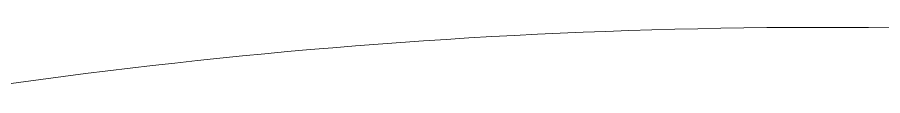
# Model space of a CAD drawing. Header units: millimetres. Extents: x 144517 to 159919, y -31393 to -20504.
# Drawn here: x 158271.78 to 158296.57, y -29755.19 to -29753.53 of the extents above; entities that cross this region are included whole.
import ezdxf

# ---------------------------------------------------------------- set-up
doc = ezdxf.new("R2010")
doc.units = ezdxf.units.MM
doc.header["$MEASUREMENT"] = 0
doc.layers.add('A - SHEET', color=7, linetype='Continuous', lineweight=9)
doc.layers.add('Layer 1', color=7, linetype='Continuous')

# ---------------------------------------------------------------- blocks, each defined once
blk = doc.blocks.new('agdsggad')
at = {"layer": 'Layer 1', "lineweight": 0}
blk.add_lwpolyline([(258.1799, 489.9806), (257.9169, 489.9832), (257.6536, 489.9847), (257.39, 489.9852), (257.39, 489.9852), (257.39, 489.9852), (257.39, 489.9852), (257.39, 489.9852), (257.39, 489.9852), (257.39, 489.9852), (257.39, 489.9852), (257.39, 489.9852), (257.39, 489.9852), (257.3896, 489.9852), (257.3875, 489.9852), (257.3834, 489.9852), (257.3505, 489.9852), (257.2846, 489.9851), (257.0211, 489.9842), (256.7579, 489.9823), (256.4949, 489.9793), (256.2322, 489.9754), (255.9697, 489.9704), (255.7075, 489.9644), (255.4456, 489.9574), (255.1838, 489.9494), (254.9224, 489.9404), (254.6612, 489.9304), (254.4003, 489.9193), (254.1396, 489.9073), (253.8792, 489.8943), (253.619, 489.8803), (253.3591, 489.8653), (253.0995, 489.8493), (252.8402, 489.8323), (252.5812, 489.8144), (252.3224, 489.7954), (252.0639, 489.7755), (251.8056, 489.7546), (251.5477, 489.7327), (251.29, 489.7098), (251.0327, 489.6859), (250.7756, 489.6611), (250.5188, 489.6353), (250.2623, 489.6085), (250.0061, 489.5808), (249.7502, 489.5521), (249.4946, 489.5224), (249.2393, 489.4918), (248.9842, 489.4602), (248.7295, 489.4276), (248.4751, 489.3941), (248.221, 489.3597), (247.9673, 489.3243)], dxfattribs=at)
blk = doc.blocks.new('EWRSDG')
at = {"xscale": 3.437246875556696, "yscale": 3.437246875556696, "zscale": 3.437246875556696}
blk.add_blockref('agdsggad', (-192566.76, -259573.4), dxfattribs=at)

msp = doc.modelspace()

# ---------------------------------------------------------------- block references
at = {"layer": 'A - SHEET', "xscale": 0.7307667054224303, "yscale": 0.7307667054224303, "zscale": 0.7307667054224303}
msp.add_blockref('EWRSDG', (298369.7, 158703.315, -0.002), dxfattribs=at)

doc.saveas('drawing.dxf')
